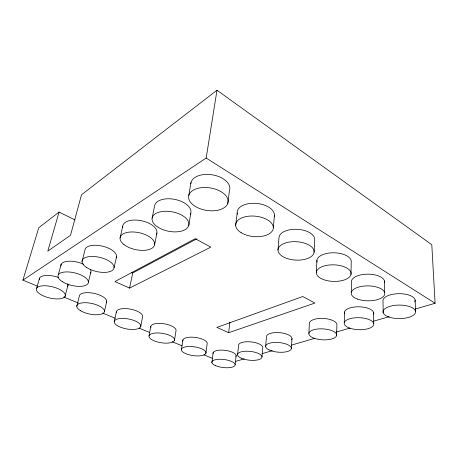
<?xml version="1.0" encoding="UTF-8"?>
<svg xmlns="http://www.w3.org/2000/svg" width="458" height="458" viewBox="0 0 458 458"><rect width="100%" height="100%" fill="white"/><g stroke="black" fill="none" stroke-linecap="round" stroke-linejoin="round"><path stroke-width="0.69" d="M351.005 274.451A17.398 8.284 1.8 0 0 326.703 265.371A17.398 8.284 1.8 0 0 323.44 279.557A17.398 8.284 1.8 0 0 351.005 274.451L351.2 262.543A17.215 8.479 1.6 0 0 333.871 252.782A17.215 8.479 1.6 0 0 317.028 262.045M351.297 292.381L351.475 280.897A16.631 7.654 0.4 0 1 369.451 274.199A16.631 7.654 0.4 0 1 384.606 282.42M344.267 322.724L344.49 312.03M336.607 335.514A13.923 5.473 3.3 0 0 316.902 329.09A13.923 5.473 3.3 0 0 314.76 338.439A13.923 5.473 3.3 0 0 336.607 335.514L336.888 325.191A13.803 5.622 3.2 0 0 324.127 318.487A13.803 5.622 3.2 0 0 309.385 323.136L308.869 333.39M316.358 272.195L316.907 260.384M314.091 252.244A18.091 9.206 3.4 0 0 287.945 242.305A18.091 9.206 3.4 0 0 286.124 258.163A18.091 9.206 3.4 0 0 314.091 252.244L314.698 239.998A17.896 9.406 3.3 0 0 297.465 229.321A17.896 9.406 3.3 0 0 278.979 237.885L277.989 250.028M291.368 348.458L291.992 338.697M265.64 346.414L266.47 336.71A12.807 4.964 5 0 1 281.023 332.817A12.807 4.964 5 0 1 291.471 339.939M261.993 356.868L262.818 347.479A12.194 4.546 6.1 0 0 250.32 341.834A12.194 4.546 6.1 0 0 238.566 345.538L237.559 354.87M273.34 227.729L274.445 215.134M235.16 364.545L236.145 355.5M228.656 332.697L314.927 303.059L302.755 296.521L216.897 327.407L228.656 332.697L229.905 322.071M235.658 225.571L237.187 213.09M211.894 362.604L213.188 352.534M227.763 203.478A19.952 11.398 8.9 0 0 202.064 187.608A19.952 11.398 8.9 0 0 195.274 206.398A19.952 11.398 8.9 0 0 227.763 203.478L229.469 190.591A19.711 11.622 9 0 0 212.695 174.893A19.711 11.622 9 0 0 190.786 183.778M205.854 353.444A12.44 4.437 8 0 0 189.4 346.494A12.44 4.437 8 0 0 185.828 353.702A12.44 4.437 8 0 0 205.854 353.444L207.096 344.221A12.343 4.563 8 0 0 195.297 337.414A12.343 4.563 8 0 0 182.885 341.095M181.471 349.128L182.897 339.893M37.43 286.147L22.9 280.147L206.174 158.039L216.989 90.232L431.797 244.715L435.1 303.27L415.183 309.076M174.441 340.409A12.916 4.74 9.1 0 0 156.791 332.949A12.916 4.74 9.1 0 0 154.071 340.815A12.916 4.74 9.1 0 0 174.441 340.409L175.969 330.962A12.813 4.878 9.2 0 0 163.105 323.634A12.813 4.878 9.2 0 0 150.917 327.728M188.759 225.485A18.692 9.887 10.8 0 0 163.661 211.333A18.692 9.887 10.8 0 0 159.081 227.884A18.692 9.887 10.8 0 0 188.759 225.485L190.797 213.199M188.782 195.457L190.975 182.576M149.045 335.874L150.779 326.422M140.738 326.411A13.459 5.067 10.5 0 0 121.754 318.396A13.459 5.067 10.5 0 0 120.025 327.001A13.459 5.067 10.5 0 0 140.738 326.411L142.593 316.741A13.351 5.21 10.6 0 0 129.104 308.915A13.351 5.21 10.6 0 0 116.435 312.906M154.621 244.755L156.894 233.019M152.125 218.151L154.592 205.865A18.48 10.099 11 0 1 176.124 199.677A18.48 10.099 11 0 1 190.299 214.436M129.574 288.116L210.823 247.125L195.171 238.715L114.958 281.544L129.574 288.116L132.728 272.939L196.9 238.795M114.242 321.648L116.326 311.967M120.07 238L122.721 226.263M114.082 267.632L116.572 256.589M104.476 311.36L106.708 301.45M88.4 282.122L90.993 271.542A15.429 6.618 13.6 0 0 90.501 269.693M76.795 306.333L79.274 296.418A13.986 5.553 12.2 0 1 94.886 293.561A13.986 5.553 12.2 0 1 106.153 302.807M82.034 261.547L84.85 250.503A16.202 7.442 13.2 0 1 102.397 246.129A16.202 7.442 13.2 0 1 116.218 257.837M64.984 296.572A14.868 5.765 13.6 0 0 46.659 285.838A14.868 5.765 13.6 0 0 40.922 294.626A14.868 5.765 13.6 0 0 64.984 296.572L68.024 284.968M58.321 274.8L61.223 264.169M36.611 288.317L39.554 278.115M75.038 219.954L59.053 212.077L47.798 251.127L70.503 235.309L81.53 194.742L216.989 90.232M22.9 280.147L38.764 227.735L59.053 212.077M235.235 361.488L244.166 358.889M262.022 353.685L272.327 350.685M291.557 345.086L314.909 338.285M336.201 332.079L349.935 328.077M373.287 321.276L389.082 316.678M63.845 297.047L78.375 303.041M102.81 313.129L115.359 318.304M139.135 328.117L149.697 332.474M172.156 341.742L182.061 345.83M203.856 354.824L212.438 358.368M131.48 272.355L132.728 272.939M206.174 158.039L435.1 303.27M415.12 300.053L415.566 311.36M384.543 281.075L384.697 292.702M383.163 312.596L383.031 301.467A16.116 6.939 -0.4 0 1 399.708 293.687A16.116 6.939 -0.4 0 1 414.862 301.868M373.665 312.516L373.705 323.331M237.381 214.184A18.704 10.454 5.7 0 1 255.627 203.335A18.704 10.454 5.7 0 1 274.279 216.497M344.611 313.633A14.685 6.166 1.5 0 1 358.929 306.791A14.685 6.166 1.5 0 1 373.636 314.131M213.044 353.616A11.65 4.168 7 0 1 225.319 350.381A11.65 4.168 7 0 1 235.904 356.57M39.308 279.655A14.736 5.92 13.9 0 1 58.664 277.531M67.738 283.863A14.736 5.92 13.9 0 1 67.641 286.456M60.851 265.869A15.429 6.618 13.6 0 1 68.122 261.243A15.429 6.618 13.6 0 1 83.419 264.157M90.93 272.115A15.429 6.618 13.6 0 1 90.461 273.18M122.755 227.449A17.427 8.839 12.2 0 1 141.098 220.664A17.427 8.839 12.2 0 1 156.533 234.118M241.137 232.687A18.921 10.242 5.7 0 0 272.687 230.34A18.921 10.242 5.7 0 0 249.633 216.102A18.921 10.242 5.7 0 0 241.137 232.687M357.475 299.074A16.803 7.477 0.7 0 0 384.6 294.66A16.803 7.477 0.7 0 0 361.923 286.324A16.803 7.477 0.7 0 0 357.475 299.074M388.636 316.947A16.27 6.767 0 0 0 415.303 313.129A16.27 6.767 0 0 0 394.063 305.446A16.27 6.767 0 0 0 388.636 316.947M349.895 328.203A14.816 6.006 1.8 0 0 373.676 324.905A14.816 6.006 1.8 0 0 353.45 317.984A14.816 6.006 1.8 0 0 349.895 328.203M269.167 349.969A12.91 4.826 5.1 0 0 290.841 349.666A12.91 4.826 5.1 0 0 275.51 342.412A12.91 4.826 5.1 0 0 269.167 349.969M241.251 358.185A12.286 4.414 6.1 0 0 261.627 357.984A12.286 4.414 6.1 0 0 246.433 351.212A12.286 4.414 6.1 0 0 241.251 358.185M215.707 365.696A11.742 4.048 7 0 0 234.92 365.581A11.742 4.048 7 0 0 219.909 359.244A11.742 4.048 7 0 0 215.707 365.696M80.625 310.753A14.106 5.41 12 0 0 103.926 312.677A14.106 5.41 12 0 0 87.358 302.801A14.106 5.41 12 0 0 80.625 310.753M62.403 281.716A15.572 6.452 13.4 0 0 87.879 283.72A15.572 6.452 13.4 0 0 69.232 272.006A15.572 6.452 13.4 0 0 62.403 281.716M86.327 267.329A16.362 7.265 13 0 0 113.389 269.401A16.362 7.265 13 0 0 94.474 256.543A16.362 7.265 13 0 0 86.327 267.329M124.038 244.646A17.616 8.645 12 0 0 153.619 246.816A17.616 8.645 12 0 0 134.469 232.04A17.616 8.645 12 0 0 124.038 244.646"/></g></svg>
